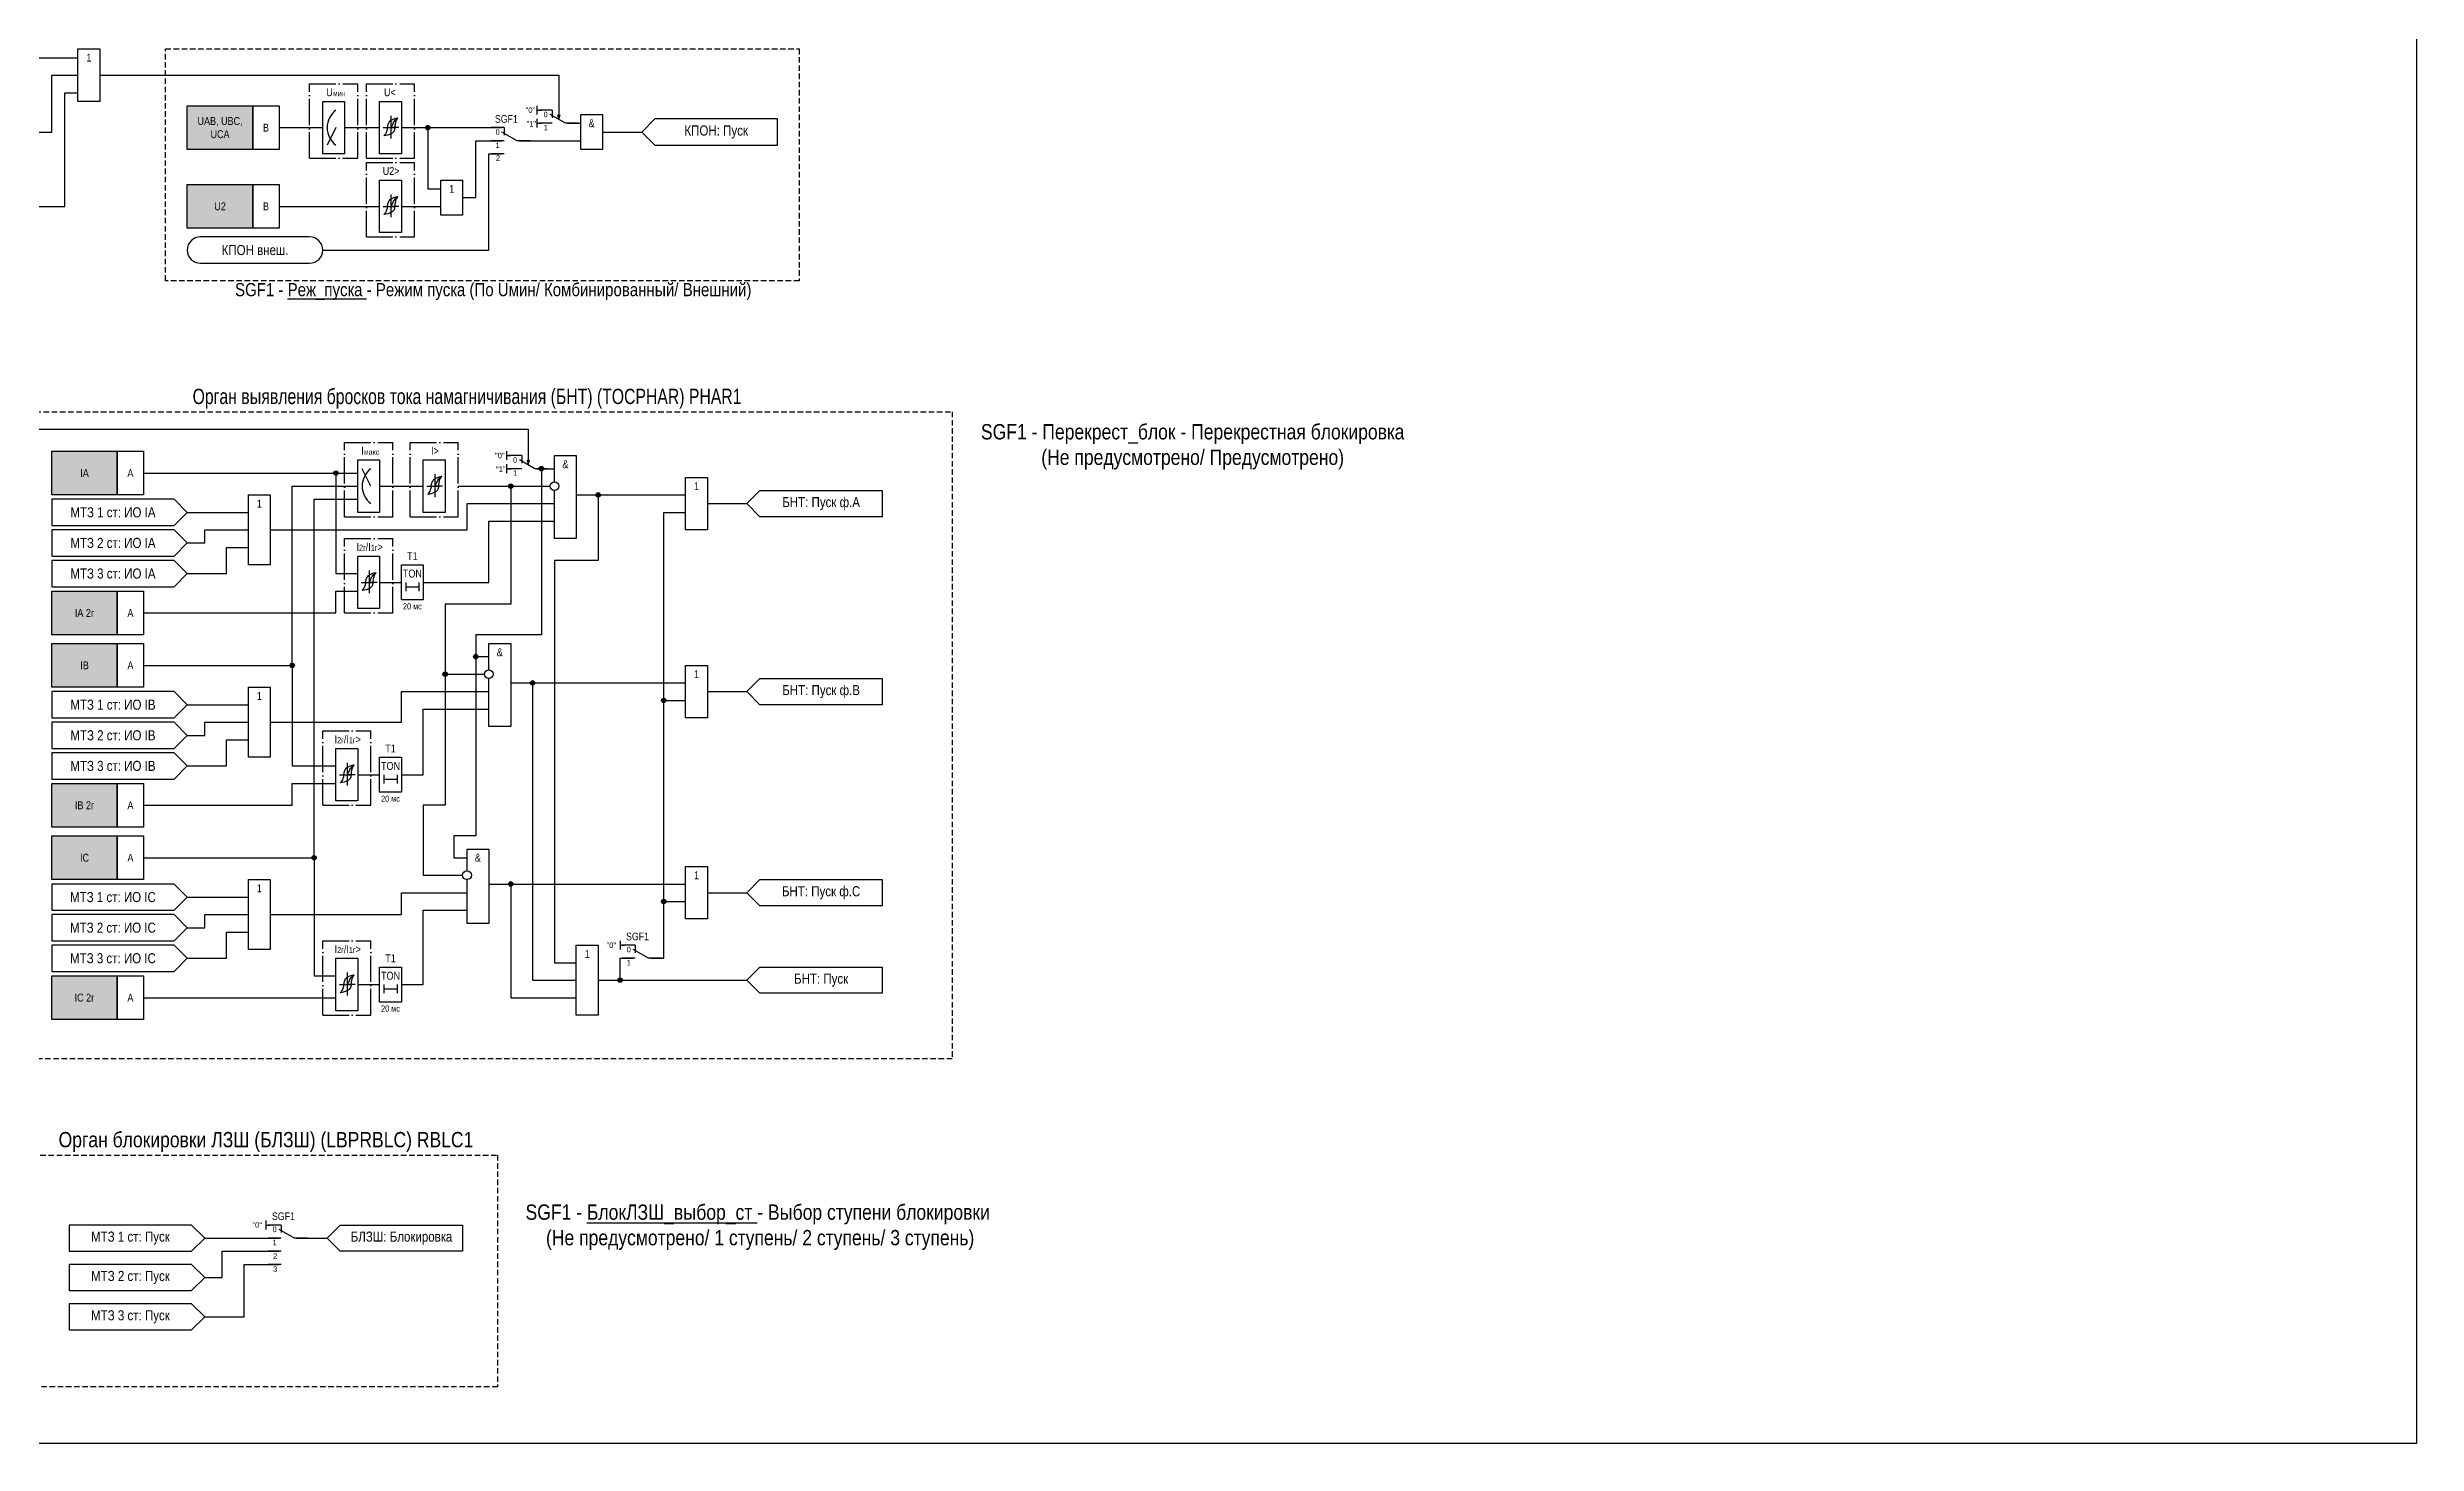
# Model space of a CAD drawing. Header units: millimetres. Extents: x -1444 to 964, y 0 to 620.
# Drawn here: x -1139 to -597, y 0 to 319 of the extents above; entities that cross this region are included whole.
import ezdxf
from ezdxf.enums import TextEntityAlignment as Align

# ---------------------------------------------------------------- set-up
doc = ezdxf.new("R2010")
doc.units = ezdxf.units.MM
doc.linetypes.add('ACAD_ISO04W100', pattern=[30, 24, -3, 0, -3])
doc.linetypes.add('штриховая2', pattern=[0.375, 0.25, -0.125])
doc.layers.add('invisible', color=252, linetype='Continuous', plot=False)
doc.layers.add('TEXT', color=7, linetype='Continuous', lineweight=25)
doc.layers.add('Основная', color=7, linetype='Continuous')
doc.styles.add('1.8_Gost_RD', font='ARIALN.TTF', dxfattribs={"height": 1.8})
doc.styles.add('2.5_Gost_RD', font='ARIALN.TTF', dxfattribs={"height": 2.5})
doc.styles.add('3.5_Gost_RD', font='ARIALN.TTF', dxfattribs={"height": 3.5})
doc.styles.add('Вывод', font='ARIALN.TTF', dxfattribs={"height": 2.5})
doc.styles.add('Компонент', font='ARIALN.TTF', dxfattribs={"height": 3.5})

# ---------------------------------------------------------------- blocks, each defined once
blk = doc.blocks.new('*U70')
at = {"layer": 'Основная', "linetype": 'ACAD_ISO04W100', "ltscale": 0.25}
for p, q in [((0, 0), (11, 0)), ((0, -17), (0, 0)), ((11, -17), (11, 0)), ((0, -17), (11, -17))]:
    blk.add_line(p, q, dxfattribs=at)
at = {"layer": 'Основная', "style": 'Компонент'}
blk.add_attdef('ОУ', text='', height=3.5, dxfattribs=at).set_placement((11, 0), align=Align.MIDDLE_CENTER)
blk = doc.blocks.new('Точка')
at = {"ltscale": 100}
h = blk.add_hatch(color=256, dxfattribs=at)
h.dxf.hatch_style = 1
edge = h.paths.add_edge_path()
edge.add_arc((0, 0), 0.5, 0, 360)
blk.add_circle((0, 0), 0.5, dxfattribs=at)
blk = doc.blocks.new('*U79')
at = {"layer": 'Основная', "color": 0}
blk.add_line((0, 0), (7, 4), dxfattribs=at)
at = {"layer": 'Основная', "ltscale": 0.35}
blk.add_line((6, 6), (6, 2.5), dxfattribs=at)
blk = doc.blocks.new('*U82')
at = {"layer": 'Основная', "color": 0}
for p, q in [((-3, 6), (-9, 6)), ((-3, 0), (-9, 0)), ((9, 0), (3, 0))]:
    blk.add_line(p, q, dxfattribs=at)
at = {"layer": 'Основная', "ltscale": 0.25, "xscale": -1}
blk.add_blockref('*U79', (3, 0), dxfattribs=at)
at = {"layer": 'Основная'}
for tag, height, style, p in [('ОУ', 3.5, 'Компонент', (-2, 10)), ('В1', 2.5, 'Вывод', (-14, 6)), ('В2', 2.5, 'Вывод', (-6, 4)), ('В3', 2.5, 'Вывод', (-6, -2))]:
    blk.add_attdef(tag, text='', height=height, dxfattribs=dict(at, style=style)).set_placement(p, align=Align.MIDDLE_CENTER)
blk = doc.blocks.new('*U91')
at = {"layer": 'Основная', "color": 0}
for p, q in [((-3, 6), (-9, 6)), ((-3, 0), (-9, 0)), ((9, 0), (3, 0))]:
    blk.add_line(p, q, dxfattribs=at)
at = {"layer": 'Основная', "ltscale": 0.25, "xscale": -1}
blk.add_blockref('*U79', (3, 0), dxfattribs=at)
at = {"layer": 'Основная'}
for tag, height, style, p in [('ОУ', 3.5, 'Компонент', (-2, 10)), ('В1', 2.5, 'Вывод', (-13, 6)), ('В2', 2.5, 'Вывод', (-6, 4)), ('В3', 2.5, 'Вывод', (-6, -2))]:
    blk.add_attdef(tag, text='', height=height, dxfattribs=dict(at, style=style)).set_placement(p, align=Align.MIDDLE_CENTER)
blk = doc.blocks.new('*U92')
at = {"layer": 'Основная', "linetype": 'ACAD_ISO04W100', "ltscale": 0.25}
for p, q in [((0, 0), (11, 0)), ((0, -17), (0, 0)), ((11, -17), (11, 0)), ((0, -17), (11, -17))]:
    blk.add_line(p, q, dxfattribs=at)
at = {"layer": 'Основная', "style": 'Компонент'}
blk.add_attdef('ОУ', text='', height=3.5, dxfattribs=at).set_placement((11, 0), align=Align.MIDDLE_CENTER)

msp = doc.modelspace()

# ---------------------------------------------------------------- hatches: boundary and pattern name
at = {"ltscale": 100, "true_color": 0xef8637}
h = msp.add_hatch(color=30, dxfattribs=at)
h.dxf.hatch_style = 1
h.paths.add_polyline_path([(-1107, 306), (-1092, 306), (-1092, 296), (-1107, 296)])
h = msp.add_hatch(color=30, dxfattribs=at)
h.dxf.hatch_style = 1
h.paths.add_polyline_path([(-1107, 288), (-1092, 288), (-1092, 278), (-1107, 278)])
h = msp.add_hatch(color=30, dxfattribs=at)
h.dxf.hatch_style = 1
h.paths.add_polyline_path([(-1138, 227), (-1123, 227), (-1123, 217), (-1138, 217)])
h = msp.add_hatch(color=30, dxfattribs=at)
h.dxf.hatch_style = 1
h.paths.add_polyline_path([(-1138, 195), (-1123, 195), (-1123, 185), (-1138, 185)])
h = msp.add_hatch(color=30, dxfattribs=at)
h.dxf.hatch_style = 1
h.paths.add_polyline_path([(-1138, 183), (-1123, 183), (-1123, 173), (-1138, 173)])
h = msp.add_hatch(color=30, dxfattribs=at)
h.dxf.hatch_style = 1
h.paths.add_polyline_path([(-1138, 151), (-1123, 151), (-1123, 141), (-1138, 141)])
h = msp.add_hatch(color=30, dxfattribs=at)
h.dxf.hatch_style = 1
h.paths.add_polyline_path([(-1138, 139), (-1123, 139), (-1123, 129), (-1138, 129)])
h = msp.add_hatch(color=30, dxfattribs=at)
h.dxf.hatch_style = 1
h.paths.add_polyline_path([(-1138, 107), (-1123, 107), (-1123, 97), (-1138, 97)])

# ---------------------------------------------------------------- linework, layer by layer
for p, q in [((-1060.4, 303.72), (-1060.4, 298.52)), ((-1060.4, 285.72), (-1060.4, 280.52)), ((-1050.4, 221.72), (-1050.4, 216.52)), ((-1065.4, 199.72), (-1065.4, 194.52)), ((-1070.4, 155.72), (-1070.4, 150.52)), ((-1070.4, 107.72), (-1070.4, 102.52))]:
    msp.add_line(p, q)
at = {"ltscale": 100}
for p, q in [((-1027, 306), (-1027, 304)), ((-1027, 305), (-1026, 305)), ((-1027, 303), (-1027, 301)), ((-1027, 302), (-1026, 302)), ((-1034.5, 295), (-1037.5, 295)), ((-1065, 219), (-1067, 223)), ((-1034, 227), (-1034, 225)), ((-1034, 226), (-1033, 226)), ((-1034, 224), (-1034, 222)), ((-1034, 223), (-1033, 223)), ((-1053, 197), (-1053, 197)), ((-1058, 153), (-1058, 153)), ((-1008, 115), (-1008, 113)), ((-1008, 114), (-1007, 114)), ((-1058, 105), (-1058, 105)), ((-1089, 51), (-1089, 49)), ((-1089, 50), (-1088, 50)), ((-1085.5, 44), (-1088.5, 44)), ((-1085.5, 41), (-1088.5, 41))]:
    msp.add_line(p, q, dxfattribs=at)
at = {"color": 7, "ltscale": 100}
for p, q in [((-1073, 301), (-1075, 297)), ((-1062.21, 301), (-1060.4, 301)), ((-1061.19, 301), (-1059.51, 301)), ((-1058.58, 301), (-1060.4, 301)), ((-1062.21, 283), (-1060.4, 283)), ((-1061.19, 283), (-1059.51, 283)), ((-1058.58, 283), (-1060.4, 283)), ((-1052.21, 219), (-1050.4, 219)), ((-1051.19, 219), (-1049.51, 219)), ((-1048.58, 219), (-1050.4, 219)), ((-1067.21, 197), (-1065.4, 197)), ((-1066.19, 197), (-1064.51, 197)), ((-1063.58, 197), (-1065.4, 197)), ((-1072.21, 153), (-1070.4, 153)), ((-1071.19, 153), (-1069.51, 153)), ((-1068.58, 153), (-1070.4, 153)), ((-1072.21, 105), (-1070.4, 105)), ((-1071.19, 105), (-1069.51, 105)), ((-1068.58, 105), (-1070.4, 105))]:
    msp.add_line(p, q, dxfattribs=at)
at = {"color": 6, "ltscale": 100}
for points in [[(-1256, 560), (-597, 560), (-597, 0), (-1256, 0)], [(-1132, 319), (-1127, 319), (-1127, 307), (-1132, 307)]]:
    msp.add_lwpolyline(points, close=True, dxfattribs=at)
for points in [[(-1141, 317), (-1132, 317)], [(-1141, 300), (-1138, 300), (-1138, 313), (-1132, 313)], [(-1141, 283), (-1135, 283), (-1135, 309), (-1132, 309)], [(-1127, 313), (-1022, 313), (-1022, 302.86)], [(-1169, 232), (-1029, 232), (-1029, 225.86)]]:
    msp.add_lwpolyline(points, dxfattribs=at)
at = {"linetype": 'штриховая2', "ltscale": 5}
for points in [[(-1112, 319), (-967, 319), (-967, 266), (-1112, 266)], [(-1153, 236), (-932, 236), (-932, 88), (-1153, 88)], [(-1150, 66), (-1036, 66), (-1036, 13), (-1150, 13)]]:
    msp.add_lwpolyline(points, close=True, dxfattribs=at)
at = {"ltscale": 100}
for points in [[(-1107, 306), (-1092, 306), (-1092, 296), (-1107, 296)], [(-1092, 306), (-1086, 306), (-1086, 296), (-1092, 296)], [(-1076, 307), (-1071, 307), (-1071, 295), (-1076, 295)], [(-1063, 307), (-1058, 307), (-1058, 295), (-1063, 295)], [(-1017, 304), (-1012, 304), (-1012, 296), (-1017, 296)], [(-1000, 303), (-1003, 300), (-1000, 297), (-972, 297), (-972, 303)], [(-1107, 288), (-1092, 288), (-1092, 278), (-1107, 278)], [(-1092, 288), (-1086, 288), (-1086, 278), (-1092, 278)], [(-1063, 289), (-1058, 289), (-1058, 277), (-1063, 277)], [(-1049, 289), (-1044, 289), (-1044, 281), (-1049, 281)], [(-1138, 227), (-1123, 227), (-1123, 217), (-1138, 217)], [(-1123, 227), (-1117, 227), (-1117, 217), (-1123, 217)], [(-1068, 225), (-1063, 225), (-1063, 213), (-1068, 213)], [(-1053, 225), (-1048, 225), (-1048, 213), (-1053, 213)], [(-1093, 217), (-1088, 217), (-1088, 201), (-1093, 201)], [(-993, 221), (-988, 221), (-988, 209), (-993, 209)], [(-948, 218), (-948, 212), (-976, 212), (-979, 215), (-976, 218)], [(-1068, 203), (-1063, 203), (-1063, 191), (-1068, 191)], [(-1058, 201), (-1053, 201), (-1053, 193), (-1058, 193)], [(-1138, 195), (-1123, 195), (-1123, 185), (-1138, 185)], [(-1123, 195), (-1117, 195), (-1117, 185), (-1123, 185)], [(-1138, 183), (-1123, 183), (-1123, 173), (-1138, 173)], [(-1123, 183), (-1117, 183), (-1117, 173), (-1123, 173)], [(-993, 178), (-988, 178), (-988, 166), (-993, 166)], [(-948, 175), (-948, 169), (-976, 169), (-979, 172), (-976, 175)], [(-1093, 173), (-1088, 173), (-1088, 157), (-1093, 157)], [(-1073, 159), (-1068, 159), (-1068, 147), (-1073, 147)], [(-1063, 157), (-1058, 157), (-1058, 149), (-1063, 149)], [(-1138, 151), (-1123, 151), (-1123, 141), (-1138, 141)], [(-1123, 151), (-1117, 151), (-1117, 141), (-1123, 141)], [(-1138, 139), (-1123, 139), (-1123, 129), (-1138, 129)], [(-1123, 139), (-1117, 139), (-1117, 129), (-1123, 129)], [(-993, 132), (-988, 132), (-988, 120), (-993, 120)], [(-1093, 129), (-1088, 129), (-1088, 113), (-1093, 113)], [(-948, 129), (-948, 123), (-976, 123), (-979, 126), (-976, 129)], [(-1018, 114), (-1013, 114), (-1013, 98), (-1018, 98)], [(-1073, 111), (-1068, 111), (-1068, 99), (-1073, 99)], [(-1063, 109), (-1058, 109), (-1058, 101), (-1063, 101)], [(-948, 109), (-948, 103), (-976, 103), (-979, 106), (-976, 109)], [(-1138, 107), (-1123, 107), (-1123, 97), (-1138, 97)], [(-1123, 107), (-1117, 107), (-1117, 97), (-1123, 97)], [(-1044, 50), (-1044, 44), (-1072, 44), (-1075, 47), (-1072, 50)]]:
    msp.add_lwpolyline(points, close=True, dxfattribs=at)
for points in [[(-1086, 301), (-1076, 301)], [(-1071, 301), (-1063, 301)], [(-1058, 301), (-1052, 301), (-1052, 287), (-1049, 287)], [(-1058, 301), (-1035, 301)], [(-1020, 302), (-1017, 302)], [(-1012, 300), (-1003, 300)], [(-1076, 273), (-1038, 273), (-1038, 295), (-1035, 295)], [(-1044, 285), (-1041, 285), (-1041, 298), (-1035, 298)], [(-1031, 298), (-1017, 298)], [(-1086, 283), (-1063, 283)], [(-1058, 283), (-1049, 283)], [(-1026, 223), (-1026, 185), (-1041, 185), (-1041, 139), (-1046, 139), (-1046, 134)], [(-1027, 223), (-1024, 223), (-1024, 223), (-1023, 223)], [(-1023, 220), (-1023, 226), (-1018, 226), (-1018, 207), (-1023, 207), (-1023, 218)], [(-1117, 222), (-1068, 222)], [(-1117, 222), (-1073, 222), (-1073, 199), (-1068, 199)], [(-1117, 178), (-1083, 178), (-1083, 219), (-1068, 219)], [(-1063, 219), (-1053, 219)], [(-1045, 219), (-1033, 219), (-1033, 192), (-1048, 192), (-1048, 146), (-1053, 146), (-1053, 130), (-1044, 130)], [(-1045, 219), (-1033, 219), (-1033, 192), (-1048, 192), (-1048, 176), (-1039, 176)], [(-1045, 219), (-1024, 219)], [(-1018, 217), (-1013, 217), (-1013, 202), (-1023, 202), (-1023, 110), (-1018, 110)], [(-1018, 217), (-993, 217)], [(-1107, 213), (-1110, 216), (-1138, 216), (-1138, 210), (-1110, 210), (-1107, 213)], [(-1117, 134), (-1078, 134), (-1078, 216), (-1068, 216)], [(-1107, 213), (-1093, 213)], [(-1088, 209), (-1043, 209), (-1043, 215), (-1023, 215)], [(-1001, 111), (-998, 111), (-998, 118), (-998, 118), (-998, 213), (-993, 213)], [(-988, 215), (-979, 215)], [(-1107, 206), (-1110, 209), (-1138, 209), (-1138, 203), (-1110, 203), (-1107, 206)], [(-1107, 206), (-1103, 206), (-1103, 209), (-1093, 209)], [(-1053, 197), (-1038, 197), (-1038, 211), (-1023, 211)], [(-1107, 199), (-1110, 202), (-1138, 202), (-1138, 196), (-1110, 196), (-1107, 199)], [(-1107, 199), (-1098, 199), (-1098, 205), (-1093, 205)], [(-1063, 197), (-1058, 197)], [(-1057, 197), (-1057, 195)], [(-1057, 196), (-1054, 196)], [(-1054, 197), (-1054, 195)], [(-1117, 190), (-1073, 190), (-1073, 195), (-1068, 195)], [(-1041, 180), (-1039, 180), (-1039, 180), (-1038, 180)], [(-1038, 177), (-1038, 183), (-1033, 183), (-1033, 164), (-1038, 164), (-1038, 175)], [(-1117, 178), (-1083, 178), (-1083, 155), (-1073, 155)], [(-1033, 174), (-993, 174)], [(-1033, 174), (-1028, 174), (-1028, 106), (-1018, 106)], [(-1107, 169), (-1110, 172), (-1138, 172), (-1138, 166), (-1110, 166), (-1107, 169)], [(-1107, 169), (-1093, 169)], [(-1088, 165), (-1058, 165), (-1058, 172), (-1038, 172)], [(-1001, 111), (-998, 111), (-998, 118), (-998, 118), (-998, 170), (-993, 170)], [(-988, 172), (-979, 172)], [(-1107, 162), (-1110, 165), (-1138, 165), (-1138, 159), (-1110, 159), (-1107, 162)], [(-1107, 162), (-1103, 162), (-1103, 165), (-1093, 165)], [(-1058, 153), (-1053, 153), (-1053, 168), (-1038, 168)], [(-1107, 155), (-1110, 158), (-1138, 158), (-1138, 152), (-1110, 152), (-1107, 155)], [(-1107, 155), (-1098, 155), (-1098, 161), (-1093, 161)], [(-1068, 153), (-1063, 153)], [(-1062, 153), (-1062, 151)], [(-1062, 152), (-1059, 152)], [(-1059, 153), (-1059, 151)], [(-1117, 146), (-1083, 146), (-1083, 151), (-1073, 151)], [(-1043, 131), (-1043, 136), (-1038, 136), (-1038, 119), (-1043, 119), (-1043, 129)], [(-1117, 134), (-1078, 134), (-1078, 107), (-1073, 107)], [(-1046, 134), (-1044, 134), (-1044, 134), (-1043, 134)], [(-1107, 125), (-1110, 128), (-1138, 128), (-1138, 122), (-1110, 122), (-1107, 125)], [(-1107, 125), (-1093, 125)], [(-1088, 121), (-1058, 121), (-1058, 126), (-1043, 126)], [(-1038, 128), (-993, 128)], [(-1038, 128), (-1033, 128), (-1033, 102), (-1018, 102)], [(-988, 126), (-979, 126)], [(-1107, 118), (-1110, 121), (-1138, 121), (-1138, 115), (-1110, 115), (-1107, 118)], [(-1107, 118), (-1103, 118), (-1103, 121), (-1093, 121)], [(-1058, 105), (-1053, 105), (-1053, 122), (-1043, 122)], [(-1001, 111), (-998, 111), (-998, 118), (-998, 118), (-998, 124), (-993, 124)], [(-1107, 111), (-1110, 114), (-1138, 114), (-1138, 108), (-1110, 108), (-1107, 111)], [(-1107, 111), (-1098, 111), (-1098, 117), (-1093, 117)], [(-1013, 106), (-1008, 106), (-1008, 111), (-1005, 111)], [(-1068, 105), (-1063, 105)], [(-1062, 105), (-1062, 103)], [(-1062, 104), (-1059, 104)], [(-1059, 105), (-1059, 103)], [(-1013, 106), (-979, 106)], [(-1117, 102), (-1073, 102)], [(-1103, 47), (-1106, 50), (-1134, 50), (-1134, 44), (-1106, 44), (-1103, 47)], [(-1103, 47), (-1086, 47)], [(-1103, 38), (-1099, 38), (-1099, 44), (-1086, 44)], [(-1082, 47), (-1075, 47)], [(-1103, 38), (-1106, 41), (-1134, 41), (-1134, 35), (-1106, 35), (-1103, 38)], [(-1103, 29), (-1094, 29), (-1094, 41), (-1086, 41)], [(-1103, 29), (-1106, 32), (-1134, 32), (-1134, 26), (-1106, 26), (-1103, 29)]]:
    msp.add_lwpolyline(points, dxfattribs=at)
msp.add_lwpolyline([(-1104, 270), (-1079, 270, 1), (-1079, 276), (-1104, 276, 1)], format="xyb", close=True, dxfattribs=at)
for centre in [(-1023, 219), (-1038, 176), (-1043, 130)]:
    msp.add_circle(centre, 1, dxfattribs=at)
at = {"color": 7, "ltscale": 100}
for centre in [(-1070, 301), (-1062, 219)]:
    msp.add_arc(centre, 5, 126.8699, 233.1301, dxfattribs=at)
for points in [[(-1061.2, 300.92), (-1061.4, 300.13), (-1062, 299.12)], [(-1059.52, 300.92), (-1059.75, 300.13), (-1060.24, 299.67), (-1062, 299.12)], [(-1061.2, 300.92), (-1061.05, 301.71), (-1060.56, 302.54), (-1058.8, 303.26)], [(-1060.4, 301), (-1060, 301.72), (-1059.53, 302.6), (-1058.8, 303.26)], [(-1059.52, 300.92), (-1059.4, 301.71), (-1059.19, 302.54), (-1058.8, 303.26)], [(-1061.2, 282.92), (-1061.4, 282.13), (-1062, 281.12)], [(-1059.52, 282.92), (-1059.75, 282.13), (-1060.24, 281.67), (-1062, 281.12)], [(-1061.2, 282.92), (-1061.05, 283.71), (-1060.56, 284.54), (-1058.8, 285.26)], [(-1060.4, 283), (-1060, 283.72), (-1059.53, 284.6), (-1058.8, 285.26)], [(-1059.52, 282.92), (-1059.4, 283.71), (-1059.19, 284.54), (-1058.8, 285.26)], [(-1051.2, 218.92), (-1051.4, 218.13), (-1052, 217.12)], [(-1049.52, 218.92), (-1049.75, 218.13), (-1050.24, 217.67), (-1052, 217.12)], [(-1051.2, 218.92), (-1051.05, 219.71), (-1050.56, 220.54), (-1048.8, 221.26)], [(-1050.4, 219), (-1050, 219.72), (-1049.53, 220.6), (-1048.8, 221.26)], [(-1049.52, 218.92), (-1049.4, 219.71), (-1049.19, 220.54), (-1048.8, 221.26)], [(-1066.2, 196.92), (-1066.4, 196.13), (-1067, 195.12)], [(-1064.52, 196.92), (-1064.75, 196.13), (-1065.24, 195.67), (-1067, 195.12)], [(-1066.2, 196.92), (-1066.05, 197.71), (-1065.56, 198.54), (-1063.8, 199.26)], [(-1065.4, 197), (-1065, 197.72), (-1064.53, 198.6), (-1063.8, 199.26)], [(-1064.52, 196.92), (-1064.4, 197.71), (-1064.19, 198.54), (-1063.8, 199.26)], [(-1071.2, 152.92), (-1071.4, 152.13), (-1072, 151.12)], [(-1069.52, 152.92), (-1069.75, 152.13), (-1070.24, 151.67), (-1072, 151.12)], [(-1071.2, 152.92), (-1071.05, 153.71), (-1070.56, 154.54), (-1068.8, 155.26)], [(-1070.4, 153), (-1070, 153.72), (-1069.53, 154.6), (-1068.8, 155.26)], [(-1069.52, 152.92), (-1069.4, 153.71), (-1069.19, 154.54), (-1068.8, 155.26)], [(-1071.2, 104.92), (-1071.4, 104.13), (-1072, 103.12)], [(-1069.52, 104.92), (-1069.75, 104.13), (-1070.24, 103.67), (-1072, 103.12)], [(-1071.2, 104.92), (-1071.05, 105.71), (-1070.56, 106.54), (-1068.8, 107.26)], [(-1070.4, 105), (-1070, 105.72), (-1069.53, 106.6), (-1068.8, 107.26)], [(-1069.52, 104.92), (-1069.4, 105.71), (-1069.19, 106.54), (-1068.8, 107.26)]]:
    msp.add_spline(points, degree=3)
at = {"layer": 'invisible', "ltscale": 100}
for points in [[(-1022.28, 304), (-1022, 302.86), (-1021.72, 304)], [(-1138, 232), (-1029, 232), (-1029, 223.86)], [(-1029.28, 225), (-1029, 223.86), (-1028.72, 225)]]:
    msp.add_lwpolyline(points, dxfattribs=at)

# ---------------------------------------------------------------- block references
at = {"color": 3, "ltscale": 100}
msp.add_blockref('Точка', (-1052, 301), dxfattribs=at)
at = {"ltscale": 100}
for p in [(-1073, 222), (-1026, 223), (-1033, 219), (-1013, 217), (-1041, 180), (-1083, 178), (-1048, 176), (-1028, 174), (-998, 170), (-1078, 134), (-1033, 128), (-998, 124), (-1008, 106)]:
    msp.add_blockref('Точка', p, dxfattribs=at)
at = {"layer": 'Основная', "ltscale": 0.25}
for name, p in [('*U70', (-1079, 311)), ('*U92', (-1066, 311)), ('*U70', (-1066, 293)), ('*U70', (-1071, 229)), ('*U70', (-1056, 229)), ('*U70', (-1071, 207)), ('*U70', (-1076, 163)), ('*U70', (-1076, 115))]:
    msp.add_blockref(name, p, dxfattribs=at)
ref = msp.add_blockref('*U82', (-1033, 298), dxfattribs=dict(at, xscale=0.5, yscale=0.5, zscale=0.5))
ref.add_attrib('ОУ', 'SGF1', dxfattribs={"height": 1.75, "style": 'Компонент'}).set_placement((-1034, 303), align=Align.MIDDLE_CENTER)
ref.add_attrib('В2', '0', dxfattribs={"height": 1.25, "style": 'Вывод'}).set_placement((-1036, 300), align=Align.MIDDLE_CENTER)
ref.add_attrib('В3', '1', dxfattribs={"height": 1.25, "style": 'Вывод'}).set_placement((-1036, 297), align=Align.MIDDLE_CENTER)
ref = msp.add_blockref('*U91', (-1022, 302), dxfattribs=dict(at, xscale=0.5, yscale=0.5, zscale=0.5))
ref.add_attrib('В1', '"0"', dxfattribs={"height": 1.25, "style": 'Вывод'}).set_placement((-1028.5, 305), align=Align.MIDDLE_CENTER)
ref.add_attrib('В2', '0', dxfattribs={"height": 1.25, "style": 'Вывод'}).set_placement((-1025, 304), align=Align.MIDDLE_CENTER)
ref.add_attrib('В3', '1', dxfattribs={"height": 1.25, "style": 'Вывод'}).set_placement((-1025, 301), align=Align.MIDDLE_CENTER)
ref = msp.add_blockref('*U91', (-1029, 223), dxfattribs=dict(at, xscale=0.5, yscale=0.5, zscale=0.5))
ref.add_attrib('В1', '"0"', dxfattribs={"height": 1.25, "style": 'Вывод'}).set_placement((-1035.5, 226), align=Align.MIDDLE_CENTER)
ref.add_attrib('В2', '0', dxfattribs={"height": 1.25, "style": 'Вывод'}).set_placement((-1032, 225), align=Align.MIDDLE_CENTER)
ref.add_attrib('В3', '1', dxfattribs={"height": 1.25, "style": 'Вывод'}).set_placement((-1032, 222), align=Align.MIDDLE_CENTER)
at = {"layer": 'Основная', "ltscale": 0.25, "xscale": 0.5, "yscale": 0.5, "zscale": 0.5}
for p in [(-1003, 111), (-1084, 47)]:
    msp.add_blockref('*U82', p, dxfattribs=at).add_auto_attribs({'ОУ': 'SGF1', 'В1': '"0"', 'В2': '0', 'В3': '1'})

# ---------------------------------------------------------------- texts
at = {"color": 6, "ltscale": 100, "insert": (-1129.5, 317), "char_height": 1.8, "width": 5, "attachment_point": 5, "style": '2.5_Gost_RD'}
msp.add_mtext('1', dxfattribs=at)
at = {"color": 7, "ltscale": 100, "char_height": 1.8, "attachment_point": 1, "style": '1.8_Gost_RD'}
for s, width, insert in [('\\pi2.78586;U{\\H0.66667x;мин}', 11, (-1078, 310)), ('U<', 4, (-1062, 310)), ('\\pi3.7178;U2>', 11, (-1066, 292)), ('\\pi2.78586;I{\\H0.66667x;макс}', 11, (-1070, 228)), ('\\pi4.7676;I>', 11, (-1056, 228)), ('\\pi2.71685;I{\\H0.77778x;2г\\H1.28571x;/I\\H0.77778x;1г\\H1.28571x;>}', 11, (-1071, 206)), ('\\pi2.71685;I{\\H0.77778x;2г\\H1.28571x;/I\\H0.77778x;1г\\H1.28571x;>}', 11, (-1076, 162)), ('\\pi2.71685;I{\\H0.77778x;2г\\H1.28571x;/I\\H0.77778x;1г\\H1.28571x;>}', 11, (-1076, 114))]:
    msp.add_mtext_dynamic_manual_height_columns(s, width=width, gutter_width=17.5, heights=[0], dxfattribs=dict(at, insert=insert))
at = {"ltscale": 100, "attachment_point": 5}
for s, insert, char_height, width, style in [('UAB, UBC, ^JUCA ', (-1099.5, 301), 1.8, 15, '1.8_Gost_RD'), ('В ', (-1089, 301), 1.8, 6, '1.8_Gost_RD'), ('&', (-1014.5, 302), 1.8, 5, '2.5_Gost_RD'), ('КПОН: Пуск', (-986, 300), 2.3, 28, '2.5_Gost_RD'), ('1', (-1046.5, 287), 1.8, 5, '2.5_Gost_RD'), ('U2', (-1099.5, 283), 1.8, 15, '1.8_Gost_RD'), ('В ', (-1089, 283), 1.8, 6, '1.8_Gost_RD'), ('КПОН внеш.', (-1091.5, 273), 2.3, 31, '2.5_Gost_RD'), ('IA', (-1130.5, 222), 1.8, 15, '1.8_Gost_RD'), ('А ', (-1120, 222), 1.8, 6, '1.8_Gost_RD'), ('&', (-1020.5, 224), 1.8, 5, '2.5_Gost_RD'), ('1', (-990.5, 219), 1.8, 5, '2.5_Gost_RD'), ('1', (-1090.5, 215), 1.8, 5, '2.5_Gost_RD'), ('БНТ: Пуск ф.А', (-962, 215), 2.3, 28, '2.5_Gost_RD'), ('T1', (-1055.5, 203), 1.8, 5, '2.5_Gost_RD'), ('TON', (-1055.5, 199), 1.8, 5, '2.5_Gost_RD'), ('IA 2г', (-1130.5, 190), 1.8, 15, '1.8_Gost_RD'), ('А ', (-1120, 190), 1.8, 6, '1.8_Gost_RD'), ('20 мс', (-1055.5, 191.5), 1.4, 5, '2.5_Gost_RD'), ('IB', (-1130.5, 178), 1.8, 15, '1.8_Gost_RD'), ('А ', (-1120, 178), 1.8, 6, '1.8_Gost_RD'), ('&', (-1035.5, 181), 1.8, 5, '2.5_Gost_RD'), ('1', (-990.5, 176), 1.8, 5, '2.5_Gost_RD'), ('БНТ: Пуск ф.В', (-962, 172), 2.3, 28, '2.5_Gost_RD'), ('1', (-1090.5, 171), 1.8, 5, '2.5_Gost_RD'), ('T1', (-1060.5, 159), 1.8, 5, '2.5_Gost_RD'), ('TON', (-1060.5, 155), 1.8, 5, '2.5_Gost_RD'), ('IB 2г', (-1130.5, 146), 1.8, 15, '1.8_Gost_RD'), ('А ', (-1120, 146), 1.8, 6, '1.8_Gost_RD'), ('20 мс', (-1060.5, 147.5), 1.4, 5, '2.5_Gost_RD'), ('IC', (-1130.5, 134), 1.8, 15, '1.8_Gost_RD'), ('А ', (-1120, 134), 1.8, 6, '1.8_Gost_RD'), ('&', (-1040.5, 134), 1.8, 5, '2.5_Gost_RD'), ('1', (-990.5, 130), 1.8, 5, '2.5_Gost_RD'), ('1', (-1090.5, 127), 1.8, 5, '2.5_Gost_RD'), ('БНТ: Пуск ф.С', (-962, 126), 2.3, 28, '2.5_Gost_RD'), ('T1', (-1060.5, 111), 1.8, 5, '2.5_Gost_RD'), ('1', (-1015.5, 112), 1.8, 5, '2.5_Gost_RD'), ('TON', (-1060.5, 107), 1.8, 5, '2.5_Gost_RD'), ('БНТ: Пуск', (-962, 106), 2.3, 28, '2.5_Gost_RD'), ('IC 2г', (-1130.5, 102), 1.8, 15, '1.8_Gost_RD'), ('А ', (-1120, 102), 1.8, 6, '1.8_Gost_RD'), ('20 мс', (-1060.5, 99.5), 1.4, 5, '2.5_Gost_RD'), ('БЛЗШ: Блокировка', (-1058, 47), 2.3, 28, '2.5_Gost_RD')]:
    msp.add_mtext(s, dxfattribs=dict(at, insert=insert, char_height=char_height, width=width, style=style))
at = {"ltscale": 100, "char_height": 1.25, "attachment_point": 1, "style": '3.5_Gost_RD'}
for s, insert in [('"1"', (-1029.37, 302.5)), ('2', (-1036.41, 294.66)), ('"1"', (-1036.37, 223.5)), ('2', (-1087.37, 43.54)), ('3', (-1087.37, 40.54))]:
    msp.add_mtext_dynamic_manual_height_columns(s, width=2, gutter_width=17.5, heights=[0], dxfattribs=dict(at, insert=insert))
at = {"color": 30, "ltscale": 100, "attachment_point": 5, "style": '3.5_Gost_RD'}
for s, insert, char_height, width in [('SGF1 - {\\LРеж_пуска} - Режим пуска (По Uмин/ Комбинированный/ Внешний)', (-1037, 263.5), 3, 140), ('{\\W0.9;Орган выявления бросков тока намагничивания (БНТ) (TOCPHAR) \\C6;PHAR1}', (-1043, 239), 3.5, 200), ('SGF1 - Перекрест_блок - Перекрестная блокировка^I(Не предусмотрено/ Предусмотрено)', (-877, 228), 3.5, 101.6842), ('Орган блокировки ЛЗШ (БЛЗШ) (LBPRBLC) {\\C6;RBLC1}', (-1089, 69), 3.5, 100), ('SGF1 - {\\LБлокЛЗШ_выбор_ст} - Выбор ступени блокировки \\P^I(Не предусмотрено/ 1 ступень/ 2 ступень/ 3 ступень)', (-976.5, 49.5), 3.5, 115)]:
    msp.add_mtext(s, dxfattribs=dict(at, insert=insert, char_height=char_height, width=width))
at = {"layer": 'TEXT', "ltscale": 100, "char_height": 2.3, "width": 28, "attachment_point": 5, "style": '2.5_Gost_RD'}
for s, insert in [('МТЗ 1 ст: ИО IА', (-1124, 213)), ('МТЗ 2 ст: ИО IА', (-1124, 206)), ('МТЗ 3 ст: ИО IА', (-1124, 199)), ('МТЗ 1 ст: ИО IB', (-1124, 169)), ('МТЗ 2 ст: ИО IB', (-1124, 162)), ('МТЗ 3 ст: ИО IB', (-1124, 155)), ('МТЗ 1 ст: ИО IC', (-1124, 125)), ('МТЗ 2 ст: ИО IC', (-1124, 118)), ('МТЗ 3 ст: ИО IC', (-1124, 111)), ('МТЗ 1 ст: Пуск', (-1120, 47)), ('МТЗ 2 ст: Пуск', (-1120, 38)), ('МТЗ 3 ст: Пуск', (-1120, 29))]:
    msp.add_mtext(s, dxfattribs=dict(at, insert=insert))

doc.saveas('drawing.dxf')
